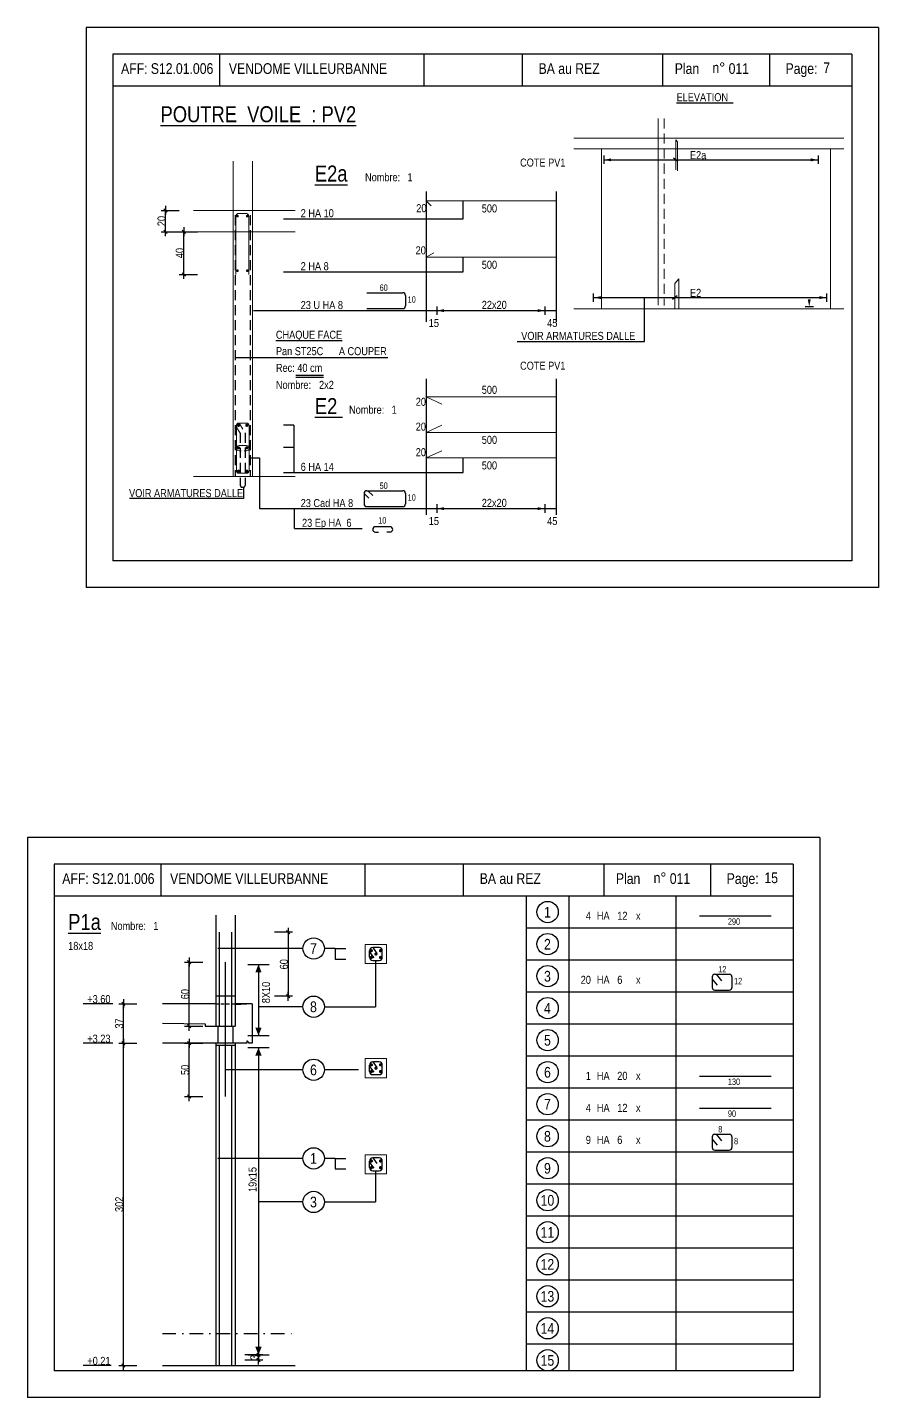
# Model space of a CAD drawing. Header units: metres. Extents: x -9927 to 45032, y -190416 to 12166.
# Drawn here: x 2094 to 3689, y -85469 to -82901 of the extents above; entities that cross this region are included whole.
import ezdxf
from ezdxf.enums import TextEntityAlignment as Align

# ---------------------------------------------------------------- set-up
doc = ezdxf.new("R2010")
doc.units = ezdxf.units.M
doc.header["$PDMODE"] = 65
for name, pattern in [('CACHE2', [0.1875, 0.125, -0.0625]), ('CONTINU', [0]), ('INTERROMPU2', [9.525, 6.35, -3.175]), ('TIRETPTX2', [50.8, 25.4, -12.7, 0, -12.7])]:
    doc.linetypes.add(name, pattern=pattern)
for name, color, linetype in [('01_cote_gen', 4, 'Continuous'), ('01_fenetres', 171, 'Continuous'), ('01_linteaux', 3, 'Continuous'), ('01_murs_sup', 6, 'INTERROMPU2'), ('01_sem', 42, 'Continuous'), ('01_texte', 230, 'Continuous'), ('AA_COTES', 2, 'Continuous')]:
    doc.layers.add(name, color=color, linetype=linetype)
doc.styles.add('ARIAL NA', font='ARIALN.TTF')
doc.styles.add('STYLE2', font='ARIALN.TTF')
doc.dimstyles.new('JB25', dxfattribs={"dimscale": 0.1, "dimtxt": 150, "dimasz": 17, "dimexe": 0.1, "dimexo": 0.1, "dimgap": 0.09, "dimtad": 1, "dimdec": 1, "dimlfac": 0.5, "dimdsep": 46, "dimtxsty": 'STYLE2', "dimblk1": 'BOND_G', "dimblk2": 'BOND_D', "dimsah": 1, "dimcen": 1.5, "dimdle": 0.01, "dimse1": 1, "dimse2": 1, "dimclrd": 4, "dimclre": 2, "dimclrt": 5, "dimadec": 0, "dimazin": 0, "dimtfac": 2.333333, "dimtdec": 1, "dimtix": 1, "dimtmove": 2, "dimatfit": 3, "dimldrblk": 'BOND_G', "dimfxl": 1, "dimtolj": 1, "dimtzin": 0, "dimarcsym": 0})

# ---------------------------------------------------------------- blocks, each defined once
blk = doc.blocks.new('BOND_G')
at = {"layer": 'AA_COTES', "color": 0}
for p, q in [((5, 0), (-5, 0)), ((1.8, 1.8), (-1.8, -1.8)), ((0, -5), (0, 15))]:
    blk.add_line(p, q, dxfattribs=at)
blk = doc.blocks.new('BOND_D')
at = {"layer": 'AA_COTES', "color": 0}
for p, q in [((5, 0), (-5, 0)), ((-1.8, -1.8), (1.8, 1.8)), ((0, 5), (0, -15))]:
    blk.add_line(p, q, dxfattribs=at)
blk = doc.blocks.new('*D763')
at = {"layer": '01_cote_gen', "color": 4, "linetype": 'Continuous', "lineweight": -2, "transparency": 16777216}
blk.add_line((2387.3, -83361.8), (2387.3, -83285.2), dxfattribs=at)
at = {"layer": 'DEFPOINTS', "color": 0, "linetype": 'Continuous', "lineweight": 0, "transparency": 16777216}
for p in [(2387.3, -83283.5), (2461.6, -83283.5), (2467.1, -83363.5)]:
    blk.add_point(p, dxfattribs=at)
at = {"layer": '01_cote_gen', "color": 4, "linetype": 'Continuous', "lineweight": -2, "transparency": 16777216, "xscale": 1.7, "yscale": 1.7, "zscale": 1.7}
for name, p, rotation in [('BOND_D', (2387.3, -83283.5), 90), ('BOND_G', (2387.3, -83363.5), 270)]:
    blk.add_blockref(name, p, dxfattribs=dict(at, rotation=rotation))
at = {"layer": '01_cote_gen', "color": 5, "linetype": 'Continuous', "lineweight": 0, "transparency": 16777216, "insert": (2379.7, -83323.5), "char_height": 15, "attachment_point": 5, "rotation": 90, "style": 'STYLE2'}
blk.add_mtext('\\A1;40', dxfattribs=at)
blk = doc.blocks.new('*D764')
at = {"layer": '01_cote_gen', "color": 4, "linetype": 'Continuous', "lineweight": -2, "transparency": 16777216}
blk.add_line((2353.2, -83281.8), (2353.2, -83245.2), dxfattribs=at)
at = {"layer": 'DEFPOINTS', "color": 0, "linetype": 'Continuous', "lineweight": 0, "transparency": 16777216}
for p in [(2353.2, -83243.5), (2428.8, -83243.5), (2428.8, -83283.5)]:
    blk.add_point(p, dxfattribs=at)
at = {"layer": '01_cote_gen', "color": 4, "linetype": 'Continuous', "lineweight": -2, "transparency": 16777216, "xscale": 1.7, "yscale": 1.7, "zscale": 1.7}
for name, p, rotation in [('BOND_D', (2353.2, -83243.5), 90), ('BOND_G', (2353.2, -83283.5), 270)]:
    blk.add_blockref(name, p, dxfattribs=dict(at, rotation=rotation))
at = {"layer": '01_cote_gen', "color": 5, "linetype": 'Continuous', "lineweight": 0, "transparency": 16777216, "insert": (2345.6, -83263.5), "char_height": 15, "attachment_point": 5, "rotation": 90, "style": 'STYLE2'}
blk.add_mtext('\\A1;20', dxfattribs=at)
blk = doc.blocks.new('*D786')
at = {"layer": '01_cote_gen', "color": 4, "linetype": 'Continuous', "lineweight": -2, "transparency": 16777216}
blk.add_line((2274, -85406.9), (2274, -84806.3), dxfattribs=at)
at = {"layer": 'DEFPOINTS', "color": 0, "linetype": 'Continuous', "lineweight": 0, "transparency": 16777216}
for p in [(2274, -84804.6), (2413.2, -84804.6), (2539.5, -85408.6)]:
    blk.add_point(p, dxfattribs=at)
at = {"layer": '01_cote_gen', "color": 4, "linetype": 'Continuous', "lineweight": -2, "transparency": 16777216, "xscale": 1.7, "yscale": 1.7, "zscale": 1.7}
for name, p, rotation in [('BOND_D', (2274, -84804.6), 90), ('BOND_G', (2274, -85408.6), 270)]:
    blk.add_blockref(name, p, dxfattribs=dict(at, rotation=rotation))
at = {"layer": '01_cote_gen', "color": 5, "linetype": 'Continuous', "lineweight": 0, "transparency": 16777216, "insert": (2266.3, -85106.6), "char_height": 15, "attachment_point": 5, "rotation": 90, "style": 'STYLE2'}
blk.add_mtext('\\A1;302', dxfattribs=at)
blk = doc.blocks.new('*D787')
at = {"layer": '01_cote_gen', "color": 4, "linetype": 'Continuous', "lineweight": -2, "transparency": 16777216}
blk.add_line((2274, -84802.9), (2274, -84732.3), dxfattribs=at)
at = {"layer": 'DEFPOINTS', "color": 0, "linetype": 'Continuous', "lineweight": 0, "transparency": 16777216}
for p in [(2274, -84730.6), (2361.5, -84730.6), (2361.5, -84804.6)]:
    blk.add_point(p, dxfattribs=at)
at = {"layer": '01_cote_gen', "color": 4, "linetype": 'Continuous', "lineweight": -2, "transparency": 16777216, "xscale": 1.7, "yscale": 1.7, "zscale": 1.7}
for name, p, rotation in [('BOND_D', (2274, -84730.6), 90), ('BOND_G', (2274, -84804.6), 270)]:
    blk.add_blockref(name, p, dxfattribs=dict(at, rotation=rotation))
at = {"layer": '01_cote_gen', "color": 5, "linetype": 'Continuous', "lineweight": 0, "transparency": 16777216, "insert": (2266.3, -84767.6), "char_height": 15, "attachment_point": 5, "rotation": 90, "style": 'STYLE2'}
blk.add_mtext('\\A1;37', dxfattribs=at)
blk = doc.blocks.new('*D788')
at = {"layer": '01_cote_gen', "color": 4, "linetype": 'Continuous', "lineweight": -2, "transparency": 16777216}
blk.add_line((2527.2, -85390.3), (2527.2, -85396.9), dxfattribs=at)
at = {"layer": 'DEFPOINTS', "color": 0, "linetype": 'Continuous', "lineweight": 0, "transparency": 16777216}
for p in [(2520.4, -85388.6), (2477.3, -85398.6), (2527.2, -85398.6)]:
    blk.add_point(p, dxfattribs=at)
at = {"layer": '01_cote_gen', "color": 4, "linetype": 'Continuous', "lineweight": -2, "transparency": 16777216, "xscale": 1.7, "yscale": 1.7, "zscale": 1.7}
for name, p, rotation in [('BOND_G', (2527.2, -85388.6), 90), ('BOND_D', (2527.2, -85398.6), 270)]:
    blk.add_blockref(name, p, dxfattribs=dict(at, rotation=rotation))
at = {"layer": '01_cote_gen', "color": 5, "linetype": 'Continuous', "lineweight": 0, "transparency": 16777216, "insert": (2519.5, -85393.6), "char_height": 15, "attachment_point": 5, "rotation": 90, "style": 'STYLE2'}
blk.add_mtext('\\A1;3', dxfattribs=at)
blk = doc.blocks.new('*D789')
at = {"layer": '01_cote_gen', "color": 4, "linetype": 'Continuous', "lineweight": -2, "transparency": 16777216}
blk.add_line((2397.2, -84902.9), (2397.2, -84806.3), dxfattribs=at)
at = {"layer": 'DEFPOINTS', "color": 0, "linetype": 'Continuous', "lineweight": 0, "transparency": 16777216}
for p in [(2397.2, -84804.6), (2435.7, -84804.6), (2428.9, -84904.6)]:
    blk.add_point(p, dxfattribs=at)
at = {"layer": '01_cote_gen', "color": 4, "linetype": 'Continuous', "lineweight": -2, "transparency": 16777216, "xscale": 1.7, "yscale": 1.7, "zscale": 1.7}
for name, p, rotation in [('BOND_D', (2397.2, -84804.6), 90), ('BOND_G', (2397.2, -84904.6), 270)]:
    blk.add_blockref(name, p, dxfattribs=dict(at, rotation=rotation))
at = {"layer": '01_cote_gen', "color": 5, "linetype": 'Continuous', "lineweight": 0, "transparency": 16777216, "insert": (2389.6, -84854.6), "char_height": 15, "attachment_point": 5, "rotation": 90, "style": 'STYLE2'}
blk.add_mtext('\\A1;50', dxfattribs=at)
blk = doc.blocks.new('*D790')
at = {"layer": '01_cote_gen', "color": 4, "linetype": 'Continuous', "lineweight": -2, "transparency": 16777216}
blk.add_line((2397.2, -84770.9), (2397.2, -84654.3), dxfattribs=at)
at = {"layer": 'DEFPOINTS', "color": 0, "linetype": 'Continuous', "lineweight": 0, "transparency": 16777216}
for p in [(2397.2, -84652.6), (2465.3, -84652.6), (2460.3, -84772.6)]:
    blk.add_point(p, dxfattribs=at)
at = {"layer": '01_cote_gen', "color": 4, "linetype": 'Continuous', "lineweight": -2, "transparency": 16777216, "xscale": 1.7, "yscale": 1.7, "zscale": 1.7}
for name, p, rotation in [('BOND_D', (2397.2, -84652.6), 90), ('BOND_G', (2397.2, -84772.6), 270)]:
    blk.add_blockref(name, p, dxfattribs=dict(at, rotation=rotation))
at = {"layer": '01_cote_gen', "color": 5, "linetype": 'Continuous', "lineweight": 0, "transparency": 16777216, "insert": (2389.6, -84712.6), "char_height": 15, "attachment_point": 5, "rotation": 90, "style": 'STYLE2'}
blk.add_mtext('\\A1;60', dxfattribs=at)
blk = doc.blocks.new('*D791')
at = {"layer": '01_cote_gen', "color": 4, "linetype": 'Continuous', "lineweight": -2, "transparency": 16777216}
blk.add_line((2582.7, -84598.3), (2582.7, -84714.9), dxfattribs=at)
at = {"layer": 'DEFPOINTS', "color": 0, "linetype": 'Continuous', "lineweight": 0, "transparency": 16777216}
for p in [(2504, -84596.6), (2510.3, -84716.6), (2582.7, -84716.6)]:
    blk.add_point(p, dxfattribs=at)
at = {"layer": '01_cote_gen', "color": 4, "linetype": 'Continuous', "lineweight": -2, "transparency": 16777216, "xscale": 1.7, "yscale": 1.7, "zscale": 1.7}
for name, p, rotation in [('BOND_G', (2582.7, -84596.6), 90), ('BOND_D', (2582.7, -84716.6), 270)]:
    blk.add_blockref(name, p, dxfattribs=dict(at, rotation=rotation))
at = {"layer": '01_cote_gen', "color": 5, "linetype": 'Continuous', "lineweight": 0, "transparency": 16777216, "insert": (2575, -84656.6), "char_height": 15, "attachment_point": 5, "rotation": 90, "style": 'STYLE2'}
blk.add_mtext('\\A1;60', dxfattribs=at)

msp = doc.modelspace()

# ---------------------------------------------------------------- linework, layer by layer
at = {"layer": '01_cote_gen', "color": 5, "linetype": 'Continuous', "lineweight": 0}
msp.add_line((3276.56, -83071.55), (3276.56, -83421.34), dxfattribs=at)
at = {"layer": '01_cote_gen', "color": 5, "linetype": 'CACHE2', "lineweight": 0, "ltscale": 150}
msp.add_line((3287.71, -83071.55), (3287.71, -83421.82), dxfattribs=at)
at = {"layer": '01_fenetres', "ltscale": 30}
for p, q in [((2254.44, -82950.51), (2254.44, -83900.51)), ((3639.44, -82950.51), (2254.44, -82950.51)), ((2454.44, -82950.51), (2454.44, -83010.51)), ((2836.94, -82950.51), (2836.94, -83010.51)), ((3021.21, -82950.51), (3021.21, -83010.51)), ((3285.31, -83010.51), (3285.31, -82950.51)), ((3485.31, -83010.51), (3485.31, -82950.51)), ((3639.44, -82950.51), (3639.44, -83900.51)), ((3639.44, -83010.51), (2254.44, -83010.51)), ((3639.44, -83900.51), (2254.44, -83900.51)), ((2144.18, -84468.86), (2144.18, -85418.86)), ((2144.18, -84468.86), (2144.18, -85418.86)), ((2144.18, -84468.86), (2144.18, -85418.86)), ((3529.18, -84468.86), (2144.18, -84468.86)), ((2344.18, -84468.86), (2344.18, -84528.86)), ((2726.68, -84468.86), (2726.68, -84528.86)), ((2910.94, -84468.86), (2910.94, -84528.86)), ((3175.05, -84528.86), (3175.05, -84468.86)), ((3375.05, -84528.86), (3375.05, -84468.86)), ((3529.18, -84468.86), (3529.18, -85418.86)), ((3529.18, -84528.86), (2144.18, -84528.86)), ((3529.18, -85418.86), (2144.18, -85418.86))]:
    msp.add_line(p, q, dxfattribs=at)
at = {"layer": '01_linteaux', "linetype": 'Continuous'}
for p, q in [((2730.23, -83397.94), (2797.81, -83397.94)), ((2802.81, -83402.94), (2802.81, -83422.56)), ((2730.23, -83427.56), (2797.81, -83427.56)), ((2725.23, -83774.08), (2725.23, -83793.69)), ((2725.23, -83774.08), (2734.23, -83783.07)), ((2730.23, -83769.08), (2797.81, -83769.08)), ((2732.42, -83769.08), (2741.42, -83778.07)), ((2802.81, -83774.08), (2802.81, -83793.69)), ((2730.23, -83798.69), (2797.81, -83798.69)), ((2773.85, -83836.49), (2746.45, -83836.49)), ((2746.45, -83846.49), (2752.49, -83846.49)), ((2773.85, -83846.49), (2767.66, -83846.49)), ((3353.95, -84566.1), (3488.27, -84566.1)), ((3382.63, -84675.39), (3409.53, -84675.39)), ((3385.32, -84675.39), (3395.3, -84687.7)), ((3377.63, -84680.39), (3377.63, -84700)), ((3377.63, -84684.53), (3386.82, -84695.87)), ((3414.53, -84680.39), (3414.53, -84700)), ((3382.63, -84705), (3409.53, -84705)), ((3353.95, -84866.34), (3488.27, -84866.34)), ((3353.95, -84926.1), (3488.27, -84926.1)), ((3377.63, -84980.39), (3377.63, -85000)), ((3377.63, -84984.53), (3386.82, -84995.87)), ((3382.63, -84975.39), (3409.53, -84975.39)), ((3385.32, -84975.39), (3395.3, -84987.7)), ((3414.53, -84980.39), (3414.53, -85000)), ((3382.63, -85005), (3409.53, -85005))]:
    msp.add_line(p, q, dxfattribs=at)
at = {"layer": '01_linteaux'}
for p, q in [((2447.33, -84564.28), (2447.33, -84716.64)), ((2483.33, -84564.28), (2483.33, -84716.64)), ((2453.32, -84596.64), (2453.32, -84772.64)), ((2476.97, -84596.64), (2476.97, -84772.64)), ((2447.33, -84730.64), (2347.08, -84730.64)), ((2515.33, -84730.64), (2483.33, -84730.64)), ((2451.33, -84772.64), (2451.33, -84804.64)), ((2479.33, -84772.64), (2479.33, -84804.64)), ((2447.33, -84804.64), (2447.33, -85408.64)), ((2483.33, -84804.64), (2483.33, -85408.64)), ((2483.33, -84808.64), (2447.33, -84808.64)), ((2453.77, -84810.31), (2453.77, -85408.64)), ((2476.7, -84810.31), (2476.7, -85408.64)), ((2347.08, -85408.64), (2596.06, -85408.64))]:
    msp.add_line(p, q, dxfattribs=at)
at = {"layer": '01_linteaux', "linetype": 'TIRETPTX2'}
msp.add_line((2347.08, -85348.64), (2596.06, -85348.64), dxfattribs=at)
at = {"layer": '01_linteaux', "linetype": 'Continuous'}
for centre, start, end in [((2797.81, -83402.94), 0, 90), ((2797.81, -83422.56), 270, 0), ((2730.23, -83774.08), 90, 180), ((2797.81, -83774.08), 0, 90), ((2730.23, -83793.69), 180, 270), ((2797.81, -83793.69), 270, 0), ((2746.45, -83841.49), 90, 180), ((2746.45, -83841.49), 180, 270), ((2773.85, -83841.49), 0, 90), ((2773.85, -83841.49), 270, 0), ((3382.63, -84680.39), 90, 180), ((3409.53, -84680.39), 0, 90), ((3382.63, -84700), 180, 270), ((3409.53, -84700), 270, 0), ((3382.63, -84980.39), 90, 180), ((3409.53, -84980.39), 0, 90), ((3382.63, -85000), 180, 270), ((3409.53, -85000), 270, 0)]:
    msp.add_arc(centre, 5, start, end, dxfattribs=at)
at = {"layer": '01_murs_sup', "linetype": 'CONTINU', "ltscale": 2}
for p, q in [((2465.33, -84904.64), (2465.33, -84652.64)), ((2483.33, -84716.64), (2447.33, -84716.64)), ((2447.33, -84716.64), (2447.33, -84772.64)), ((2483.33, -84716.64), (2483.33, -84772.64)), ((2515.33, -84730.64), (2483.33, -84732.64)), ((2515.33, -84730.64), (2515.33, -84804.64)), ((2347.08, -84767.07), (2427.33, -84768.15)), ((2427.33, -84768.15), (2427.33, -84772.64)), ((2427.33, -84772.64), (2483.33, -84772.64)), ((2505.33, -84804.64), (2347.08, -84804.64)), ((2505.33, -84800.64), (2505.33, -84804.64)), ((2515.33, -84804.64), (2509.33, -84804.64))]:
    msp.add_line(p, q, dxfattribs=at)
at = {"layer": '01_murs_sup', "color": 2}
msp.add_line((2447.33, -84730.64), (2483.33, -84730.64), dxfattribs=at)
at = {"layer": '01_murs_sup', "linetype": 'CONTINU', "ltscale": 2}
msp.add_arc((2505.33, -84804.64), 4, 0, 90, dxfattribs=at)
at = {"layer": '01_sem', "color": 2, "lineweight": 0, "ltscale": 7}
for p, q in [((3118.16, -83107.89), (3624.1, -83107.89)), ((3309.16, -83110.98), (3309.16, -83167.64)), ((3309.16, -83110.98), (3312.7, -83115.21)), ((3118.16, -83127.89), (3624.1, -83127.89)), ((3170.06, -83127.89), (3170.06, -83427.89)), ((3312.7, -83115.21), (3312.7, -83169.13)), ((3599.01, -83127.89), (3599.01, -83427.89)), ((2479.77, -83151.33), (2479.77, -83742.18)), ((2515.77, -83151.33), (2515.77, -83742.18)), ((2841.65, -83225.87), (3085.13, -83225.87)), ((2841.65, -83225.87), (2850.68, -83234.78)), ((2405.73, -83243.5), (2595.71, -83243.5)), ((2485.05, -83255.11), (2485.05, -83363.5)), ((2503.05, -83249.11), (2491.05, -83249.11)), ((2509.05, -83255.11), (2509.05, -83363.5)), ((2405.73, -83283.5), (2595.71, -83283.5)), ((2841.65, -83331.46), (2855.72, -83322.78)), ((2841.65, -83331.46), (3085.13, -83331.46)), ((3307.5, -83380.4), (3314.78, -83371.69)), ((3307.5, -83427.44), (3307.5, -83380.4)), ((3314.78, -83427.89), (3314.78, -83371.69)), ((3118.16, -83427.89), (3624.1, -83427.89)), ((2841.65, -83593.11), (3085.13, -83593.11)), ((2841.65, -83593.11), (2870.98, -83606.45)), ((2485.77, -83647.18), (2485.77, -83731.18)), ((2485.77, -83649.96), (2493.12, -83661.16)), ((2490.77, -83642.18), (2504.77, -83642.18)), ((2490.77, -83642.18), (2498.12, -83653.38)), ((2509.77, -83647.18), (2509.77, -83731.18)), ((2841.65, -83659.67), (2870.98, -83646.33)), ((2841.65, -83659.67), (3085.13, -83659.67)), ((2490.77, -83684.21), (2504.77, -83684.21)), ((2490.77, -83694.21), (2495.11, -83694.21)), ((2504.77, -83694.21), (2500.43, -83694.21)), ((2841.65, -83707.59), (2870.98, -83694.25)), ((2841.65, -83707.59), (3085.13, -83707.59)), ((2405.73, -83742.18), (2595.71, -83742.18)), ((2422.35, -83742.18), (2574.65, -83742.18)), ((2490.77, -83736.18), (2504.77, -83736.18)), ((2767.36, -84619.46), (2727.36, -84619.47)), ((2767.36, -84619.46), (2727.36, -84619.47)), ((2727.36, -84655.47), (2727.36, -84619.47)), ((2727.36, -84655.47), (2727.36, -84619.47)), ((2767.36, -84655.47), (2767.36, -84619.46)), ((2727.36, -84655.47), (2767.36, -84655.47)), ((2727.36, -84655.47), (2767.36, -84655.47)), ((2727.36, -84869.52), (2727.36, -84833.52)), ((2767.36, -84833.52), (2727.36, -84833.52)), ((2727.36, -84869.52), (2727.36, -84833.52)), ((2767.36, -84833.52), (2727.36, -84833.52)), ((2767.36, -84869.52), (2767.36, -84833.52)), ((2727.36, -84869.52), (2767.36, -84869.52)), ((2727.36, -84869.52), (2767.36, -84869.52)), ((2727.36, -85049.64), (2727.36, -85013.64)), ((2767.36, -85013.64), (2727.36, -85013.64)), ((2727.36, -85049.64), (2727.36, -85013.64)), ((2767.36, -85013.64), (2727.36, -85013.64)), ((2767.36, -85049.64), (2767.36, -85013.64)), ((2727.36, -85049.64), (2767.36, -85049.64)), ((2727.36, -85049.64), (2767.36, -85049.64))]:
    msp.add_line(p, q, dxfattribs=at)
at = {"layer": '01_sem', "color": 2, "lineweight": 0, "ltscale": 7, "flags": 128}
for points, const_width in [([(2487.88, -83252.99, -1), (2487.88, -83255.49, -1)], 2.5), ([(2506.22, -83252.99, 1), (2506.22, -83255.49, 1)], 2.5), ([(2487.88, -83355.27, -1), (2487.88, -83357.77, -1)], 2.5), ([(2506.22, -83355.27, 1), (2506.22, -83357.77, 1)], 2.5), ([(2488.29, -83646.49, 1), (2491.29, -83646.49, 1)], 3), ([(2503.93, -83646.49, 1), (2506.93, -83646.49, 1)], 3), ([(2488.29, -83688.52, 1), (2491.29, -83688.52, 1)], 3), ([(2503.93, -83688.52, 1), (2506.93, -83688.52, 1)], 3), ([(2488.29, -83732.33, 1), (2491.29, -83732.33, 1)], 3), ([(2503.93, -83732.33, 1), (2506.93, -83732.33, 1)], 3)]:
    msp.add_lwpolyline(points, format="xyb", close=True, dxfattribs=dict(at, const_width=const_width))
at = {"layer": '01_sem', "color": 2, "lineweight": 0, "ltscale": 7}
for centre, radius, start, end in [((2491.05, -83255.11), 6, 90, 180), ((2503.05, -83255.11), 6, 0, 90), ((2490.77, -83647.18), 5, 90, 180), ((2504.77, -83647.18), 5, 0, 90), ((2490.77, -83689.21), 5, 90, 180), ((2490.77, -83689.21), 5, 180, 270), ((2504.77, -83689.21), 5, 0, 90), ((2504.77, -83689.21), 5, 270, 0), ((2490.77, -83731.18), 5, 180, 270), ((2504.77, -83731.18), 5, 270, 0)]:
    msp.add_arc(centre, radius, start, end, dxfattribs=at)
at = {"layer": '01_texte', "ltscale": 30}
for p, q in [((2204.44, -82900.51), (2204.44, -83950.51)), ((3689.44, -82900.51), (2204.44, -82900.51)), ((3689.44, -82900.51), (3689.44, -83950.51)), ((3174.33, -83140.74), (3174.33, -83156.38)), ((3174.33, -83148.8), (3576.27, -83148.8)), ((3313.3, -83152.11), (3305.03, -83145.49)), ((3576.27, -83140.74), (3576.27, -83156.38)), ((2841.65, -83207.93), (2841.65, -83452.56)), ((3085.13, -83207.93), (3085.13, -83452.56)), ((2910.66, -83259.28), (2910.66, -83225.87)), ((2574.25, -83259.28), (2910.66, -83259.28)), ((2910.66, -83358.56), (2910.66, -83331.46)), ((2574.25, -83358.56), (2910.66, -83358.56)), ((3155.43, -83415.05), (3155.43, -83399.41)), ((3155.43, -83406.99), (3592.48, -83406.99)), ((3250.98, -83489.29), (3250.98, -83406.99)), ((3311.63, -83403.68), (3303.36, -83410.3)), ((3592.48, -83415.05), (3592.48, -83399.41)), ((2517.82, -83431.41), (3085.13, -83431.41)), ((2861.37, -83423.35), (2861.37, -83438.99)), ((3064.04, -83423.35), (3064.04, -83438.99)), ((3567.56, -83424.03), (3551.92, -83424.03)), ((3012.18, -83489.29), (3250.98, -83489.29)), ((2841.65, -83559.49), (2841.65, -83814.11)), ((3085.13, -83559.49), (3085.13, -83814.11)), ((2593.25, -83645.82), (2573.85, -83645.82)), ((2593.25, -83645.82), (2593.25, -83734.69)), ((2593.25, -83688.21), (2573.85, -83688.21)), ((2509.77, -83707.15), (2528.94, -83707.15)), ((2528.94, -83707.15), (2528.94, -83802.55)), ((2910.66, -83734.69), (2910.66, -83707.59)), ((2574.25, -83734.69), (2910.66, -83734.69)), ((2499.07, -83762.24), (2499.07, -83783.46)), ((2499.07, -83762.24), (2499.07, -83783.46)), ((2499.07, -83783.46), (2285.28, -83783.46)), ((2528.94, -83802.55), (3085.13, -83802.55)), ((2594.69, -83840.04), (2594.69, -83802.55)), ((2861.37, -83794.49), (2861.37, -83810.13)), ((3064.04, -83794.49), (3064.04, -83810.13)), ((2594.69, -83840.04), (2721.54, -83840.04)), ((3689.44, -83950.51), (2204.44, -83950.51)), ((3579.18, -84418.86), (2094.18, -84418.86)), ((2094.18, -84418.86), (2094.18, -85468.86)), ((3579.18, -84418.86), (3579.18, -85468.86)), ((3579.18, -84418.86), (3579.18, -85468.86)), ((3029.18, -84528.86), (3029.18, -85418.86)), ((3109.18, -84528.86), (3109.18, -85418.86)), ((3309.18, -84528.86), (3309.18, -85418.86)), ((3529.18, -84588.86), (3029.18, -84588.86)), ((2753.36, -84625.46), (2741.36, -84625.46)), ((2741.36, -84625.46), (2749.36, -84636.19)), ((2735.36, -84643.47), (2735.36, -84631.46)), ((2735.36, -84634.02), (2743.36, -84644.75)), ((2741.36, -84649.47), (2753.36, -84649.47)), ((2759.36, -84643.47), (2759.36, -84631.46)), ((3529.18, -84648.86), (3029.18, -84648.86)), ((2507.06, -84656.96), (2547.38, -84656.96)), ((2527.22, -84656.96), (2527.22, -84790.28)), ((3529.18, -84708.86), (3029.18, -84708.86)), ((3529.18, -84768.86), (3029.18, -84768.86)), ((2507.06, -84790.28), (2547.38, -84790.28)), ((2507.06, -84812.79), (2547.38, -84812.79)), ((2527.22, -84812.79), (2527.22, -85395.51)), ((2527.22, -84812.79), (2527.22, -85101.68)), ((3529.18, -84828.86), (3029.18, -84828.86)), ((2735.36, -84857.52), (2735.36, -84845.52)), ((2735.36, -84848.07), (2743.36, -84858.8)), ((2753.36, -84839.52), (2741.36, -84839.52)), ((2741.36, -84839.52), (2749.36, -84850.25)), ((2759.36, -84857.52), (2759.36, -84845.52)), ((2741.36, -84863.52), (2753.36, -84863.52)), ((3529.18, -84888.86), (3029.18, -84888.86)), ((3529.18, -84948.86), (3029.18, -84948.86)), ((3529.18, -85008.86), (3029.18, -85008.86)), ((2735.36, -85037.64), (2735.36, -85025.64)), ((2735.36, -85028.19), (2743.36, -85038.92)), ((2753.36, -85019.64), (2741.36, -85019.64)), ((2741.36, -85019.64), (2749.36, -85030.37)), ((2759.36, -85037.64), (2759.36, -85025.64)), ((2741.36, -85043.64), (2753.36, -85043.64)), ((3529.18, -85068.86), (3029.18, -85068.86)), ((3529.18, -85128.86), (3029.18, -85128.86)), ((3529.18, -85188.86), (3029.18, -85188.86)), ((3529.18, -85248.86), (3029.18, -85248.86)), ((3529.18, -85308.86), (3029.18, -85308.86)), ((3529.18, -85368.86), (3029.18, -85368.86)), ((2507.06, -85388.64), (2547.38, -85388.64)), ((3579.18, -85468.86), (2094.18, -85468.86))]:
    msp.add_line(p, q, dxfattribs=at)
at = {"layer": '01_texte', "linetype": 'CACHE2', "ltscale": 150}
for p, q in [((2483.77, -83252.48), (2483.77, -83742.18)), ((2511.77, -83252.48), (2511.77, -83742.18)), ((2493.23, -83660.4), (2493.23, -83759.24)), ((2502.07, -83660.4), (2502.07, -83759.24)), ((2496.23, -83762.24), (2499.07, -83762.24))]:
    msp.add_line(p, q, dxfattribs=at)
at = {"layer": '01_texte'}
for p, q in [((2483.77, -83518.99), (2769.79, -83518.99)), ((2649.25, -83553.18), (2597.49, -83553.18)), ((2649.25, -83556.48), (2597.49, -83556.48)), ((2610.67, -84627.06), (2450.93, -84627.06)), ((2671.15, -84627.06), (2650.67, -84627.06)), ((2671.15, -84627.06), (2671.15, -84646.83)), ((2671.15, -84627.06), (2691.16, -84627.06)), ((2671.15, -84646.83), (2691.16, -84646.83)), ((2746.58, -84649.47), (2746.58, -84736.12)), ((2254.16, -84730.64), (2198.56, -84730.64)), ((2610.67, -84736.12), (2528.82, -84736.12)), ((2650.67, -84736.12), (2746.58, -84736.12)), ((2254.16, -84804.64), (2198.56, -84804.64)), ((2610.67, -84854.46), (2465.33, -84854.46)), ((2714.54, -84854.46), (2650.67, -84854.46)), ((2610.67, -85020.42), (2450.93, -85020.42)), ((2671.15, -85020.42), (2650.67, -85020.42)), ((2671.15, -85020.42), (2671.15, -85040.19)), ((2671.15, -85020.42), (2691.16, -85020.42)), ((2671.15, -85040.19), (2691.16, -85040.19)), ((2746.58, -85045.06), (2746.58, -85102.08)), ((2610.67, -85102.08), (2528.82, -85102.08)), ((2650.67, -85102.08), (2746.58, -85102.08)), ((2251.41, -85408.64), (2198.56, -85408.64))]:
    msp.add_line(p, q, dxfattribs=at)
at = {"layer": '01_texte', "ltscale": 30, "const_width": 3, "flags": 128}
for points in [[(2740.3, -84631.17, -1), (2737.3, -84631.17, -1)], [(2740.3, -84643.77, 1), (2737.3, -84643.77, 1)], [(2748.86, -84637.47, -1), (2745.86, -84637.47, -1)], [(2754.43, -84631.17, 1), (2757.43, -84631.17, 1)], [(2754.43, -84643.77, -1), (2757.43, -84643.77, -1)], [(2740.3, -84845.22, -1), (2737.3, -84845.22, -1)], [(2740.3, -84857.82, 1), (2737.3, -84857.82, 1)], [(2748.86, -84851.52, -1), (2745.86, -84851.52, -1)], [(2754.43, -84845.22, 1), (2757.43, -84845.22, 1)], [(2754.43, -84857.82, -1), (2757.43, -84857.82, -1)], [(2740.3, -85025.34, -1), (2737.3, -85025.34, -1)], [(2740.3, -85037.94, 1), (2737.3, -85037.94, 1)], [(2754.43, -85025.34, 1), (2757.43, -85025.34, 1)], [(2754.43, -85037.94, -1), (2757.43, -85037.94, -1)]]:
    msp.add_lwpolyline(points, format="xyb", close=True, dxfattribs=at)
at = {"layer": '01_texte'}
for centre in [(3069.18, -84558.86), (3069.18, -84618.86), (2630.67, -84627.06), (3069.18, -84678.86), (2630.67, -84736.12), (3069.18, -84738.86), (3069.18, -84798.86), (2630.67, -84854.46), (3069.18, -84858.86), (3069.18, -84918.86), (3069.18, -84978.86), (2630.67, -85020.42), (3069.18, -85038.86), (2630.67, -85102.08), (3069.18, -85098.86), (3069.18, -85158.86), (3069.18, -85218.86), (3069.18, -85278.86), (3069.18, -85338.86), (3069.18, -85398.86)]:
    msp.add_circle(centre, 20, dxfattribs=at)
at = {"layer": '01_texte', "linetype": 'CACHE2', "ltscale": 150}
for centre, start, end in [((2496.23, -83759.24), 180, 270), ((2499.07, -83759.24), 270, 0)]:
    msp.add_arc(centre, 3, start, end, dxfattribs=at)
at = {"layer": '01_texte', "ltscale": 30}
for centre, start, end in [((2741.36, -84631.46), 90.00091, 180), ((2753.36, -84631.46), 0, 90.00091), ((2741.36, -84643.47), 180, 270), ((2753.36, -84643.47), 270, 0), ((2741.36, -84845.52), 90.00091, 180), ((2741.36, -84857.52), 180, 270), ((2753.36, -84845.52), 0, 90.00091), ((2753.36, -84857.52), 270, 0), ((2741.36, -85025.64), 90.00091, 180), ((2741.36, -85037.64), 180, 270), ((2753.36, -85025.64), 0, 90.00091), ((2753.36, -85037.64), 270, 0)]:
    msp.add_arc(centre, 6, start, end, dxfattribs=at)
for points in [[(3174.33, -83148.8), (3188.15, -83146.04), (3188.15, -83148.8)], [(3174.33, -83148.8), (3188.15, -83151.55), (3188.15, -83148.8)], [(3576.27, -83148.8), (3562.44, -83146.04), (3562.44, -83148.8)], [(3576.27, -83148.8), (3562.44, -83151.55), (3562.44, -83148.8)], [(3155.43, -83406.99), (3169.25, -83404.24), (3169.25, -83406.99)], [(3155.43, -83406.99), (3169.25, -83409.74), (3169.25, -83406.99)], [(3559.49, -83424.03), (3556.74, -83410.21), (3559.49, -83410.21)], [(3559.49, -83424.03), (3562.25, -83410.21), (3559.49, -83410.21)], [(3592.48, -83406.99), (3578.66, -83404.24), (3578.66, -83406.99)], [(3592.48, -83406.99), (3578.66, -83409.74), (3578.66, -83406.99)], [(2861.37, -83431.41), (2875.19, -83428.66), (2875.19, -83431.41)], [(2861.37, -83431.41), (2875.19, -83434.17), (2875.19, -83431.41)], [(3064.04, -83431.41), (3050.22, -83428.66), (3050.22, -83431.41)], [(3064.04, -83431.41), (3050.22, -83434.17), (3050.22, -83431.41)], [(2861.37, -83802.55), (2875.19, -83799.79), (2875.19, -83802.55)], [(2861.37, -83802.55), (2875.19, -83805.3), (2875.19, -83802.55)], [(3064.04, -83802.55), (3050.22, -83799.79), (3050.22, -83802.55)], [(3064.04, -83802.55), (3050.22, -83805.3), (3050.22, -83802.55)], [(2527.22, -84656.96), (2521.32, -84672.03), (2527.22, -84672.03)], [(2527.22, -84656.96), (2533.12, -84672.03), (2527.22, -84672.03)], [(2527.22, -84790.28), (2521.32, -84775.21), (2527.22, -84775.21)], [(2527.22, -84790.28), (2533.12, -84775.21), (2527.22, -84775.21)], [(2527.22, -84812.79), (2521.32, -84827.86), (2527.22, -84827.86)], [(2527.22, -84812.79), (2533.12, -84827.86), (2527.22, -84827.86)], [(2527.22, -85388.76), (2521.32, -85373.69), (2527.22, -85373.69)], [(2527.22, -85388.76), (2533.12, -85373.69), (2527.22, -85373.69)]]:
    msp.add_solid(points, dxfattribs=at)

# ---------------------------------------------------------------- texts
at = {"layer": '01_texte'}
for s, height, style, p in [('AFF:', 20, 'STYLE2', (2269.74, -82987.66)), ('S12.01.006', 20, 'STYLE2', (2325.4, -82987.66)), ('VENDOME VILLEURBANNE', 20, 'STYLE2', (2471.79, -82987.66)), ('BA au REZ', 20, 'STYLE2', (3052.15, -82987.66)), ('Plan', 20, 'STYLE2', (3307.36, -82987.66)), ('n%%D', 20, 'STYLE2', (3378.04, -82986.22)), ('011', 20, 'STYLE2', (3408.39, -82987.66)), ('Page:', 20, 'STYLE2', (3515.03, -82987.66)), ('7', 20, 'STYLE2', (3585.71, -82986.22)), ('%%UELEVATION  ', 15, 'STYLE2', (3310.82, -83038.87)), ('E2a', 15, 'STYLE2', (3335.91, -83147.44)), ('%%UE2a', 30, 'STYLE2', (2632.97, -83189.42)), ('COTE PV1', 15, 'STYLE2', (3017.55, -83161.37)), ('Nombre:', 15, 'STYLE2', (2726.94, -83188.79)), ('1', 15, 'STYLE2', (2806.56, -83188.79)), ('20', 15, 'STYLE2', (2822.99, -83246.9)), ('500', 15, 'STYLE2', (2945.75, -83247.32)), ('2 HA 10', 15, 'STYLE2', (2606.38, -83256.32)), ('20', 15, 'STYLE2', (2821.73, -83325.87)), ('2 HA 8', 15, 'STYLE2', (2606.38, -83355.61)), ('500', 15, 'STYLE2', (2945.75, -83352.91)), ('60', 12, 'STYLE2', (2754.28, -83394.39)), ('E2 ', 15, 'STYLE2', (3335.91, -83405.63)), ('23 U HA 8', 15, 'STYLE2', (2606.38, -83428.46)), ('10', 12, 'STYLE2', (2806.79, -83416.6)), ('22x20', 15, 'STYLE2', (2945.75, -83428.12)), ('%%UCHAQUE FACE', 15, 'STYLE2', (2559.91, -83484.09)), ('15', 15, 'STYLE2', (2846.43, -83462.06)), ('VOIR ARMATURES DALLE', 15, 'STYLE2', (3019.67, -83486.25)), ('45', 15, 'STYLE2', (3068.28, -83462.06)), ('Pan ST25C', 15, 'STYLE2', (2559.91, -83514.88)), ('A COUPER', 15, 'STYLE2', (2677.94, -83514.88)), ('Rec: 40 cm', 15, 'STYLE2', (2559.91, -83546.16)), ('COTE PV1', 15, 'STYLE2', (3017.55, -83542.1)), ('Nombre:', 15, 'STYLE2', (2559.91, -83578.07)), ('2x2', 15, 'STYLE2', (2640.76, -83578.07)), ('500', 15, 'STYLE2', (2945.75, -83587.33)), ('%%UE2 ', 30, 'STYLE2', (2632.97, -83625.3)), ('20', 15, 'STYLE2', (2821.98, -83609.76)), ('Nombre:', 15, 'STYLE2', (2697.04, -83624.66)), ('1', 15, 'STYLE2', (2776.67, -83624.66)), ('20', 15, 'STYLE2', (2821.98, -83656.34)), ('500', 15, 'STYLE2', (2945.75, -83681.12)), ('20', 15, 'STYLE2', (2821.98, -83704.26)), ('500', 15, 'STYLE2', (2945.75, -83729.03)), ('50', 12, 'STYLE2', (2754.28, -83765.53)), ('VOIR ARMATURES DALLE', 15, 'STYLE2', (2284.74, -83780.95)), ('10', 12, 'STYLE2', (2806.79, -83787.73)), ('23 Cad HA 8', 15, 'STYLE2', (2606.38, -83799.59)), ('22x20', 15, 'STYLE2', (2945.75, -83799.25)), ('23 Ep HA  6', 15, 'STYLE2', (2608.89, -83836.59)), ('10', 12, 'STYLE2', (2751.56, -83830.64)), ('15', 15, 'STYLE2', (2846.43, -83833.2)), ('45', 15, 'STYLE2', (3068.28, -83833.2)), ('AFF:', 20, 'STYLE2', (2159.48, -84506.02)), ('S12.01.006', 20, 'STYLE2', (2215.14, -84506.02)), ('VENDOME VILLEURBANNE', 20, 'STYLE2', (2361.53, -84506.02)), ('BA au REZ', 20, 'STYLE2', (2941.89, -84506.02)), ('Plan', 20, 'STYLE2', (3197.09, -84506.02)), ('n%%D', 20, 'STYLE2', (3267.78, -84504.57)), ('011', 20, 'STYLE2', (3298.12, -84506.02)), ('Page:', 20, 'STYLE2', (3404.76, -84506.02)), ('15', 20, 'STYLE2', (3475.45, -84504.57)), ('%%UP1a', 30, 'STYLE2', (2170.76, -84592.25)), ('HA', 15, 'STYLE2', (3161.47, -84573.27)), ('12', 15, 'STYLE2', (3199.64, -84573.27)), ('290', 12, 'STYLE2', (3407.01, -84582.6)), ('Nombre:', 15, 'STYLE2', (2250.57, -84592.25)), ('1', 15, 'STYLE2', (2330.19, -84592.25)), ('18x18', 15, 'STYLE2', (2170.57, -84629.69)), ('HA', 15, 'STYLE2', (3161.47, -84693.27)), ('6', 15, 'STYLE2', (3199.64, -84693.27)), ('12', 12, 'STYLE2', (3388.94, -84671.84)), ('12', 12, 'STYLE2', (3418.52, -84694.05)), ('+3.60', 15, 'ARIAL NA', (2206.44, -84729.53)), ('+3.23', 15, 'ARIAL NA', (2206.44, -84803.53)), ('HA', 15, 'STYLE2', (3161.47, -84873.27)), ('20', 15, 'STYLE2', (3199.64, -84873.27)), ('130', 12, 'STYLE2', (3407.01, -84882.84)), ('HA', 15, 'STYLE2', (3161.47, -84933.27)), ('12', 15, 'STYLE2', (3199.64, -84933.27)), ('90', 12, 'STYLE2', (3407.01, -84942.6)), ('8', 12, 'STYLE2', (3388.94, -84971.84)), ('HA', 15, 'STYLE2', (3161.47, -84993.27)), ('6', 15, 'STYLE2', (3199.64, -84993.27)), ('8', 12, 'STYLE2', (3418.52, -84994.05)), ('+0.21', 15, 'ARIAL NA', (2206.44, -85407.53))]:
    msp.add_text(s, height=height, dxfattribs=dict(at, style=style)).set_placement(p)
at = {"layer": '01_texte', "style": 'STYLE2'}
msp.add_text('%%UPOUTRE  VOILE  : PV2', height=30, dxfattribs=at).set_placement((2527.12, -83063.27), align=Align.MIDDLE)
at = {"layer": '01_texte', "ltscale": 30, "style": 'STYLE2'}
msp.add_text('6 HA 14', height=15, dxfattribs=at).set_placement((2606.38, -83731.73))
at = {"layer": '01_texte', "style": 'STYLE2'}
for s, p in [('1', (3068.78, -84559.09)), ('7', (2630.27, -84627.29)), ('2', (3068.78, -84619.09)), ('3', (3068.78, -84679.09)), ('8', (2630.27, -84736.35)), ('4', (3068.78, -84739.09)), ('5', (3068.78, -84799.09)), ('6', (2630.27, -84854.68)), ('6', (3068.78, -84859.09)), ('7', (3068.78, -84919.09)), ('8', (3068.78, -84979.09)), ('1', (2630.27, -85020.65)), ('9', (3068.78, -85039.09)), ('10', (3068.78, -85099.09)), ('3', (2630.27, -85102.3)), ('11', (3068.78, -85159.09)), ('12', (3068.78, -85219.09)), ('13', (3068.78, -85279.09)), ('14', (3068.78, -85339.09)), ('15', (3068.78, -85399.09))]:
    msp.add_text(s, height=20, dxfattribs=at).set_placement(p, align=Align.MIDDLE_CENTER)
for s, p in [('4', (3150.27, -84573.27)), ('20', (3150.27, -84693.27)), ('1', (3150.27, -84873.27)), ('4', (3150.27, -84933.27)), ('9', (3150.27, -84993.27))]:
    msp.add_text(s, height=15, dxfattribs=at).set_placement(p, align=Align.RIGHT)
for p in [(3239.05, -84573.27), (3239.05, -84693.27), (3239.05, -84873.27), (3239.05, -84933.27), (3239.05, -84993.27)]:
    msp.add_text('x', height=15, dxfattribs=at).set_placement(p, align=Align.CENTER)
for s, p in [('8X10', (2548.74, -84729.6)), ('19x15', (2523.61, -85083.47))]:
    msp.add_text(s, height=15, rotation=90, dxfattribs=at).set_placement(p)

# ---------------------------------------------------------------- dimensions: what is measured, and where the dimension line sits
at = {"layer": '01_cote_gen', "linetype": 'Continuous', "lineweight": 0}
for base, p1, p2, picture, middle in [((2353.25, -83243.5), (2428.83, -83283.5), (2428.83, -83243.5), '*D764', (2345.58, -83263.5)), ((2387.34, -83283.5), (2467.14, -83363.5), (2461.64, -83283.5), '*D763', (2379.67, -83323.5)), ((2582.66, -84716.64), (2503.97, -84596.64), (2510.33, -84716.64), '*D791', (2574.99, -84656.64)), ((2397.24, -84652.64), (2460.28, -84772.64), (2465.33, -84652.64), '*D790', (2389.57, -84712.64)), ((2273.97, -84730.64), (2361.48, -84804.64), (2361.48, -84730.64), '*D787', (2266.3, -84767.64)), ((2273.97, -84804.64), (2539.48, -85408.64), (2413.19, -84804.64), '*D786', (2266.3, -85106.64)), ((2397.24, -84804.64), (2428.89, -84904.64), (2435.7, -84804.64), '*D789', (2389.57, -84854.64))]:
    dim = msp.add_linear_dim(base=base, p1=p1, p2=p2, angle=90, dimstyle='JB25', dxfattribs=at)
    dim.commit()
    dim.dimension.update_dxf_attribs({"geometry": picture, "text_midpoint": middle})
dim = msp.add_linear_dim(base=(2527.22, -85398.64), p1=(2520.39, -85388.64), p2=(2477.33, -85398.64), angle=90, text='3', dimstyle='JB25', dxfattribs=at)
dim.commit()
dim.dimension.update_dxf_attribs({"geometry": '*D788', "text_midpoint": (2519.55, -85393.64)})

doc.saveas('drawing.dxf')
